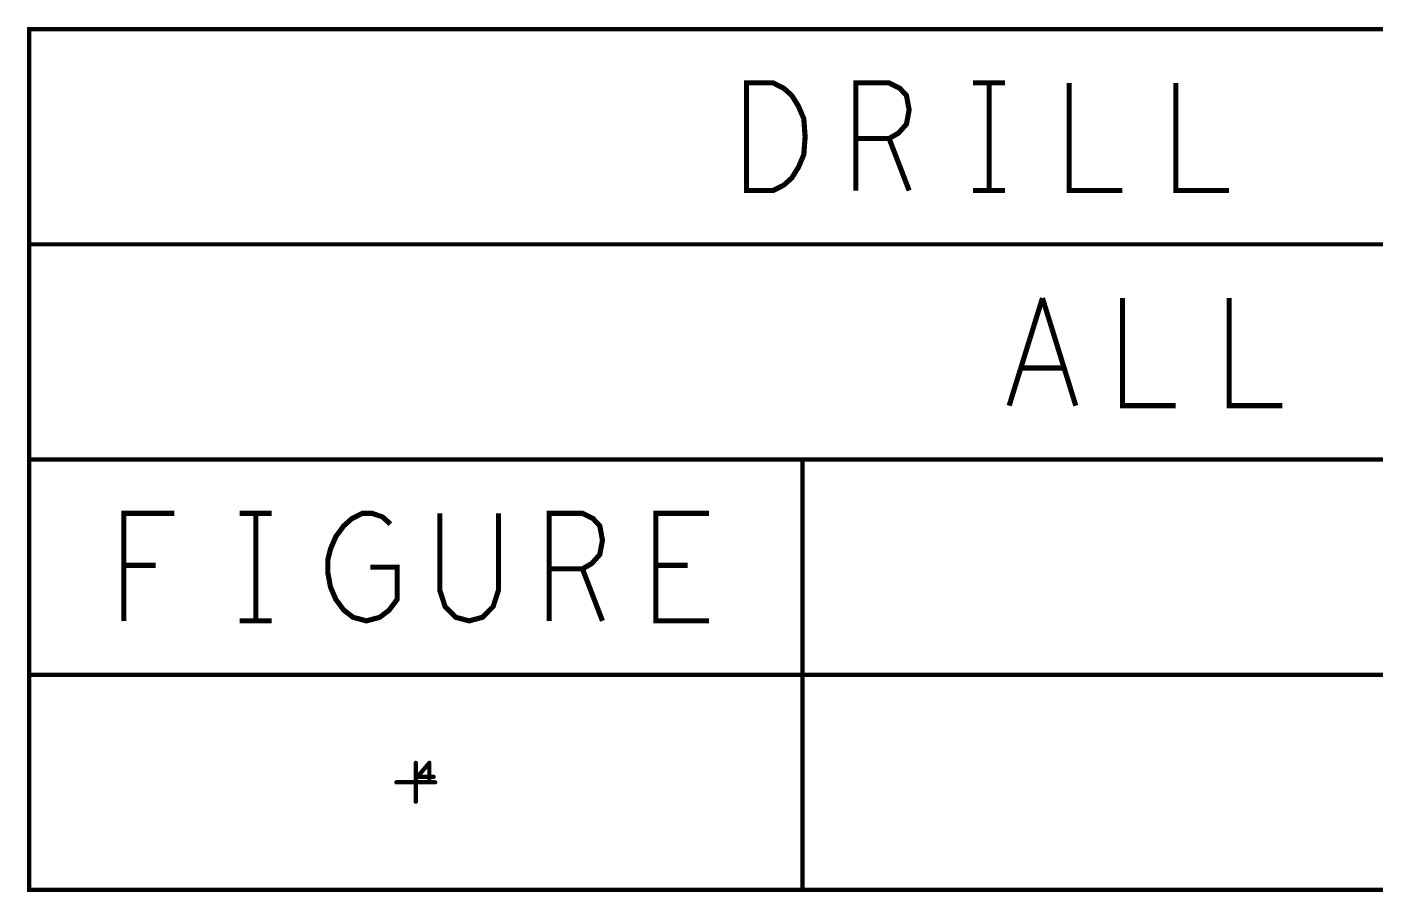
# Model space of a CAD drawing. Extents: x -81 to 328, y -202 to 89.
# Drawn here: x 19.86 to 59.66, y -11.85 to 13.68 of the extents above; entities that cross this region are included whole.
import ezdxf

# ---------------------------------------------------------------- set-up
doc = ezdxf.new("R2010")
doc.units = 0

# ---------------------------------------------------------------- blocks, each defined once
blk = doc.blocks.new('PAD_R1')
at = {"const_width": 0.5}
blk.add_lwpolyline([(0.25, 0, 1), (-0.25, 0, 1)], format="xyb", close=True, dxfattribs=at)

msp = doc.modelspace()

# ---------------------------------------------------------------- linework, layer by layer
for points, const_width in [([(19.92, -11.784), (19.92, 13.616), (142.754, 13.616), (142.754, -11.784)], 0.127), ([(41.101, 8.854), (41.101, 12.029), (41.888, 12.029), (42.203, 11.87), (42.439, 11.659), (42.636, 11.341), (42.794, 10.971), (42.833, 10.441), (42.794, 9.912), (42.636, 9.542), (42.439, 9.224), (42.203, 9.013), (41.888, 8.854)], 0.152)]:
    msp.add_lwpolyline(points, close=True, dxfattribs=dict(const_width=const_width))
for points, const_width in [([(44.329, 8.854), (44.329, 12.029), (45.313, 12.029), (45.628, 11.87), (45.825, 11.659), (45.904, 11.235), (45.825, 10.812), (45.589, 10.547), (45.313, 10.389), (44.329, 10.389)], 0.152), ([(47.794, 12.029), (48.739, 12.029)], 0.152), ([(48.266, 12.029), (48.266, 8.854)], 0.152), ([(50.628, 12.029), (50.628, 8.854), (52.203, 8.854)], 0.152), ([(53.778, 12.029), (53.778, 8.854), (55.353, 8.854)], 0.152), ([(45.313, 10.389), (45.904, 8.854)], 0.152), ([(47.794, 8.854), (48.739, 8.854)], 0.152), ([(19.92, 7.266), (142.754, 7.266)], 0.127), ([(48.857, 2.504), (49.841, 5.679)], 0.152), ([(49.841, 5.679), (50.825, 2.504)], 0.152), ([(52.203, 5.679), (52.203, 2.504), (53.778, 2.504)], 0.152), ([(55.353, 5.679), (55.353, 2.504), (56.927, 2.504)], 0.152), ([(50.471, 3.615), (49.211, 3.615)], 0.152), ([(19.92, 0.916), (142.754, 0.916)], 0.127), ([(42.754, 0.916), (42.754, -11.784)], 0.127), ([(22.715, -3.846), (22.715, -0.671), (24.211, -0.671)], 0.152), ([(26.14, -0.671), (27.085, -0.671)], 0.152), ([(26.613, -0.671), (26.613, -3.846)], 0.152), ([(29.998, -2.259), (30.786, -2.259), (30.786, -3.211), (30.55, -3.529), (30.274, -3.74), (29.88, -3.846), (29.487, -3.74), (29.211, -3.529), (28.975, -3.211), (28.817, -2.841), (28.739, -2.417), (28.739, -2.047), (28.817, -1.729), (28.975, -1.359), (29.211, -1.041), (29.447, -0.83), (29.762, -0.671), (30.038, -0.671), (30.353, -0.777), (30.589, -0.989)], 0.152), ([(32.046, -0.671), (32.046, -2.946), (32.203, -3.423), (32.518, -3.74), (32.912, -3.846), (33.305, -3.74), (33.62, -3.423), (33.778, -2.946), (33.778, -0.671)], 0.152), ([(35.274, -3.846), (35.274, -0.671), (36.258, -0.671), (36.573, -0.83), (36.77, -1.041), (36.849, -1.465), (36.77, -1.888), (36.534, -2.153), (36.258, -2.311), (35.274, -2.311)], 0.152), ([(39.998, -3.846), (38.424, -3.846), (38.424, -0.671), (39.998, -0.671)], 0.152), ([(23.66, -2.206), (22.715, -2.206)], 0.152), ([(36.258, -2.311), (36.849, -3.846)], 0.152), ([(39.368, -2.206), (38.424, -2.206)], 0.152), ([(26.14, -3.846), (27.085, -3.846)], 0.152), ([(19.92, -5.434), (142.754, -5.434)], 0.127), ([(31.337, -8.037), (31.337, -9.18)], 0.127), ([(31.737, -8.037), (31.384, -8.447)], 0.127), ([(31.737, -8.609), (31.737, -8.037)], 0.127), ([(31.908, -8.609), (30.765, -8.609)], 0.127), ([(31.384, -8.447), (31.861, -8.447)], 0.127)]:
    msp.add_lwpolyline(points, dxfattribs=dict(const_width=const_width))

# ---------------------------------------------------------------- block references
at = {"xscale": 0.127, "yscale": 0.127}
for p in [(31.337, -8.037), (31.737, -8.037), (30.765, -8.609), (31.384, -8.447), (31.737, -8.609), (31.861, -8.447), (31.908, -8.609), (31.337, -9.18)]:
    msp.add_blockref('PAD_R1', p, dxfattribs=at)

doc.saveas('drawing.dxf')
